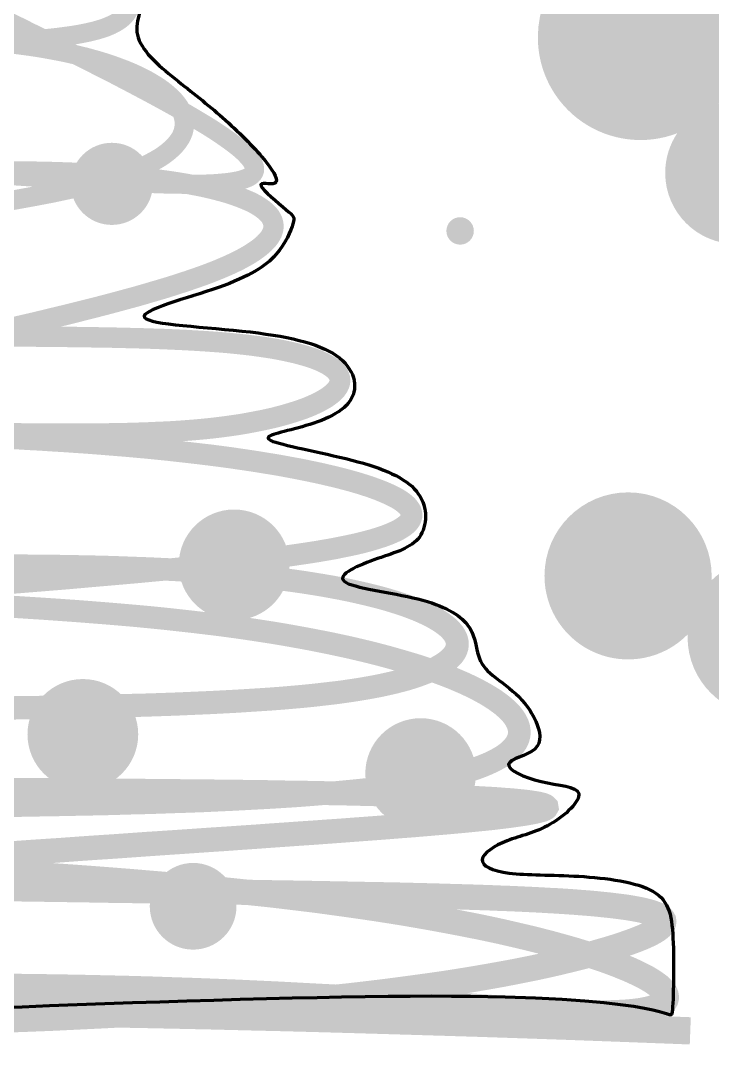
# Model space of a CAD drawing. Header units: millimetres. Extents: x 153 to 500, y 34 to 242.
# Drawn here: x 267.6 to 343.7, y 34.4 to 147.1 of the extents above; entities that cross this region are included whole.
import ezdxf

# ---------------------------------------------------------------- set-up
doc = ezdxf.new("R2010")
doc.units = ezdxf.units.MM
doc.layers.add('l1', color=7, linetype='Continuous', lineweight=211)
doc.layers.add('l3', color=7, linetype='Continuous', lineweight=211)
doc.layers.add('snow', color=7, linetype='Continuous')
doc.layers.add('Star', color=7, linetype='Continuous')

msp = doc.modelspace()

# ---------------------------------------------------------------- hatches: boundary and pattern name
at = {"layer": 'l3', "transparency": 33554687}
h = msp.add_hatch(color=256, dxfattribs=at)
h.dxf.hatch_style = 1
h.set_gradient(color1=(16, 86, 137), color2=(34, 52, 110), name='INVSPHERICAL')
edge = h.paths.add_edge_path()
edge.add_arc((277.64, 129.12), 4.52, 0, 360)
h = msp.add_hatch(color=256, dxfattribs=at)
h.dxf.hatch_style = 1
h.set_gradient(color1=(16, 86, 137), color2=(34, 52, 110), name='INVSPHERICAL')
edge = h.paths.add_edge_path()
edge.add_arc((291.09, 87.19), 6.09, 0, 360)
h = msp.add_hatch(color=256, dxfattribs=at)
h.dxf.hatch_style = 1
h.set_gradient(color1=(16, 86, 137), color2=(34, 52, 110), name='INVSPHERICAL')
edge = h.paths.add_edge_path()
edge.add_arc((274.45, 68.53), 6.09, 0, 360)
h = msp.add_hatch(color=256, dxfattribs=at)
h.dxf.hatch_style = 1
h.set_gradient(color1=(255, 0, 0), color2=(128, 0, 0), name='INVSPHERICAL')
edge = h.paths.add_edge_path()
edge.add_arc((311.61, 64.22), 6.09, 0, 360)
h = msp.add_hatch(color=256, dxfattribs=at)
h.dxf.hatch_style = 1
h.set_gradient(color1=(255, 0, 0), color2=(128, 0, 0), name='INVSPHERICAL')
edge = h.paths.add_edge_path()
edge.add_arc((286.58, 49.61), 4.77, 0, 360)
at = {"layer": 'snow', "transparency": 33554687}
h = msp.add_hatch(color=256, dxfattribs=at)
h.dxf.hatch_style = 1
h.set_gradient(color1=(255, 255, 255), color2=(199, 200, 202), name='INVSPHERICAL')
edge = h.paths.add_edge_path()
edge.add_arc((338.61, 144.66), 1.51, 0, 360)
h = msp.add_hatch(color=256, dxfattribs=at)
h.dxf.hatch_style = 1
h.set_gradient(color1=(255, 255, 255), color2=(199, 200, 202), name='INVSPHERICAL')
edge = h.paths.add_edge_path()
edge.add_arc((315.95, 123.94), 1.51, 0, 360)
h = msp.add_hatch(color=256, dxfattribs=at)
h.dxf.hatch_style = 1
h.set_gradient(color1=(255, 255, 255), color2=(199, 200, 202), name='INVSPHERICAL')
edge = h.paths.add_edge_path()
edge.add_arc((335.94, 87.49), 1.51, 0, 360)
at = {"layer": 'Star', "lineweight": 211, "true_color": 0x991b1e, "transparency": 33554687}
h = msp.add_hatch(color=244, dxfattribs=at)
h.set_gradient(color1=(205, 32, 39), color2=(237, 31, 36), tint=1, name='SPHERICAL')
h.paths.add_polyline_path([(347.08, 145.24, 1), (324.5, 145.24, 0.525942), (339.83, 134.69, -0.184427), (344.39, 137.92, 0.178133)])
h.paths.add_polyline_path([(344.39, 137.92, 0.184427), (339.83, 134.69, 0.125583)], flags=17)
h = msp.add_hatch(color=244, dxfattribs=at)
h.set_gradient(color1=(205, 32, 39), color2=(237, 31, 36), tint=1, name='SPHERICAL')
h.paths.add_polyline_path([(344.39, 137.92, -0.125583), (339.83, 134.69, 0.14864), (338.51, 130.33, 1), (354.16, 130.33, 0.489808)])
h = msp.add_hatch(color=244, dxfattribs=at)
h.set_gradient(color1=(237, 31, 36), color2=(205, 32, 39), tint=1, name='HEMISPHERICAL')
h.paths.add_polyline_path([(343.61, 85.49, 0.013098), (343.62, 85.97, 1), (325.23, 85.97, 0.670822), (340.97, 79.52, -0.194564)])
h = msp.add_hatch(color=244, dxfattribs=at)
h.set_gradient(color1=(237, 31, 36), color2=(205, 32, 39), tint=1, name='HEMISPHERICAL')
h.paths.add_polyline_path([(343.61, 85.49, -0.183443), (340.97, 79.52, 0.00773), (340.97, 79.25, 1), (358.38, 79.25, 0.663066)])
h.paths.add_polyline_path([(343.61, 85.49, 0.194564), (340.97, 79.52, 0.183443)], flags=17)

# ---------------------------------------------------------------- linework, layer by layer
at = {"layer": 'l1', "color": 254, "true_color": 0xd1d1d1}
for points in [[(279.64, 148.78, 2.07, 2.07, 0), (279.6, 148.58, 2.07, 2.07, 0), (279.54, 148.39, 2.07, 2.07, 0), (279.46, 148.2, 2.07, 2.07, 0), (279.36, 148.02, 2.07, 2.07, 0), (279.24, 147.84, 2.07, 2.07, 0), (279.1, 147.67, 2.07, 2.07, 0), (278.95, 147.5, 2.07, 2.07, 0), (278.77, 147.34, 2.07, 2.07, 0), (278.57, 147.18, 2.07, 2.07, 0), (278.35, 147.02, 2.07, 2.07, 0), (278.12, 146.88, 2.07, 2.07, 0), (277.86, 146.74, 2.07, 2.08, 0), (277.58, 146.6, 2.08, 2.08, 0), (277.28, 146.47, 2.08, 2.08, 0), (276.96, 146.34, 2.08, 2.08, 0), (276.62, 146.22, 2.08, 2.08, 0), (276.26, 146.11, 2.08, 2.08, 0), (275.88, 146, 2.08, 2.08, 0), (275.48, 145.9, 2.08, 2.08, 0), (275.06, 145.8, 2.08, 2.08, 0), (274.63, 145.71, 2.08, 2.08, 0), (274.17, 145.62, 2.08, 2.08, 0), (273.7, 145.54, 2.08, 2.08, 0), (273.21, 145.46, 2.08, 2.08, 0), (272.7, 145.39, 2.08, 2.08, 0), (272.18, 145.32, 2.08, 2.08, 0), (271.64, 145.25, 2.08, 2.08, 0), (271.09, 145.19, 2.08, 2.08, 0), (270.52, 145.13, 2.08, 2.08, 0), (269.94, 145.07, 2.08, 2.08, 0), (269.34, 145.02, 2.08, 2.08, 0), (268.72, 144.97, 2.08, 2.08, 0), (268.1, 144.92, 2.08, 2.09, 0), (267.46, 144.87, 2.09, 2.09, 0), (266.81, 144.83, 2.09, 2.09, 0), (266.15, 144.79, 2.09, 2.09, 0), (265.47, 144.75, 2.09, 2.09, 0)], [(265.99, 130.52, 2.2, 2.2, 0), (267.02, 130.51, 2.2, 2.2, 0), (268.03, 130.5, 2.2, 2.2, 0), (269.04, 130.49, 2.2, 2.2, 0), (270.03, 130.46, 2.2, 2.21, 0), (271, 130.44, 2.21, 2.21, 0), (271.97, 130.41, 2.21, 2.21, 0), (272.91, 130.38, 2.21, 2.21, 0), (273.85, 130.34, 2.21, 2.21, 0), (274.76, 130.29, 2.21, 2.21, 0), (275.66, 130.24, 2.21, 2.21, 0), (276.55, 130.19, 2.21, 2.21, 0), (277.41, 130.12, 2.21, 2.21, 0), (278.26, 130.06, 2.21, 2.21, 0), (279.09, 129.99, 2.21, 2.21, 0), (279.9, 129.91, 2.21, 2.22, 0), (280.7, 129.83, 2.22, 2.22, 0), (281.47, 129.75, 2.22, 2.22, 0), (282.23, 129.66, 2.22, 2.22, 0), (282.97, 129.57, 2.22, 2.22, 0), (283.69, 129.47, 2.22, 2.22, 0), (284.4, 129.37, 2.22, 2.22, 0), (285.08, 129.26, 2.22, 2.22, 0), (285.74, 129.15, 2.22, 2.22, 0), (286.38, 129.03, 2.22, 2.22, 0), (287.01, 128.91, 2.22, 2.22, 0), (287.61, 128.79, 2.22, 2.22, 0), (288.19, 128.66, 2.22, 2.22, 0), (288.75, 128.53, 2.22, 2.22, 0), (289.29, 128.39, 2.22, 2.22, 0), (289.81, 128.25, 2.22, 2.22, 0), (290.31, 128.11, 2.22, 2.23, 0), (290.79, 127.96, 2.23, 2.23, 0), (291.24, 127.81, 2.23, 2.23, 0), (291.67, 127.65, 2.23, 2.23, 0), (292.08, 127.49, 2.23, 2.23, 0), (292.47, 127.33, 2.23, 2.23, 0), (292.84, 127.17, 2.23, 2.23, 0), (293.18, 127, 2.23, 2.23, 0), (293.5, 126.83, 2.23, 2.23, 0), (293.79, 126.65, 2.23, 2.23, 0), (294.06, 126.47, 2.23, 2.23, 0), (294.31, 126.29, 2.23, 2.23, 0), (294.53, 126.11, 2.23, 2.23, 0), (294.73, 125.92, 2.23, 2.23, 0), (294.91, 125.73, 2.23, 2.23, 0), (295.06, 125.54, 2.23, 2.23, 0), (295.18, 125.34, 2.23, 2.23, 0), (295.28, 125.14, 2.23, 2.23, 0), (295.35, 124.94, 2.23, 2.23, 0), (295.4, 124.74, 2.23, 2.23, 0), (295.42, 124.53, 2.23, 2.23, 0), (295.42, 124.32, 2.23, 2.23, 0), (295.39, 124.11, 2.23, 2.23, 0), (295.33, 123.9, 2.23, 2.23, 0), (295.25, 123.68, 2.23, 2.23, 0), (295.13, 123.46, 2.23, 2.23, 0), (295, 123.24, 2.23, 2.23, 0), (294.83, 123.02, 2.23, 2.23, 0), (294.63, 122.8, 2.23, 2.23, 0), (294.41, 122.57, 2.23, 2.23, 0), (294.16, 122.34, 2.23, 2.23, 0), (293.88, 122.11, 2.23, 2.23, 0), (293.57, 121.88, 2.23, 2.24, 0), (293.24, 121.65, 2.24, 2.24, 0), (292.87, 121.41, 2.24, 2.24, 0), (292.48, 121.18, 2.24, 2.24, 0), (292.05, 120.94, 2.24, 2.24, 0), (291.6, 120.7, 2.24, 2.24, 0), (291.11, 120.46, 2.24, 2.24, 0), (290.6, 120.22, 2.24, 2.24, 0), (290.05, 119.98, 2.24, 2.24, 0), (289.47, 119.73, 2.24, 2.24, 0), (288.87, 119.49, 2.24, 2.24, 0), (288.23, 119.24, 2.24, 2.24, 0), (287.56, 118.99, 2.24, 2.24, 0), (286.86, 118.75, 2.24, 2.24, 0), (286.14, 118.5, 2.24, 2.24, 0), (285.39, 118.25, 2.24, 2.24, 0), (284.61, 118, 2.24, 2.25, 0), (283.8, 117.74, 2.25, 2.25, 0), (282.97, 117.49, 2.25, 2.25, 0), (282.11, 117.24, 2.25, 2.25, 0), (281.23, 116.98, 2.25, 2.25, 0), (280.33, 116.72, 2.25, 2.25, 0), (279.4, 116.47, 2.25, 2.25, 0), (278.45, 116.21, 2.25, 2.25, 0), (277.48, 115.95, 2.25, 2.25, 0), (276.49, 115.69, 2.25, 2.25, 0), (275.48, 115.43, 2.25, 2.25, 0), (274.44, 115.17, 2.25, 2.26, 0), (273.39, 114.9, 2.26, 2.26, 0), (272.32, 114.64, 2.26, 2.26, 0), (271.24, 114.38, 2.26, 2.26, 0), (270.13, 114.11, 2.26, 2.26, 0), (269.01, 113.84, 2.26, 2.26, 0), (267.88, 113.58, 2.26, 2.26, 0), (266.73, 113.31, 2.26, 2.26, 0), (265.56, 113.04, 2.26, 2.27, 0)], [(265, 82.68, 2.43, 2.43, 0), (266.76, 82.57, 2.43, 2.43, 0), (268.5, 82.46, 2.43, 2.43, 0), (270.22, 82.35, 2.43, 2.44, 0), (271.94, 82.23, 2.44, 2.44, 0), (273.64, 82.11, 2.44, 2.44, 0), (275.32, 81.98, 2.44, 2.44, 0), (276.98, 81.85, 2.44, 2.44, 0), (278.63, 81.71, 2.44, 2.44, 0), (280.25, 81.57, 2.44, 2.45, 0), (281.85, 81.42, 2.45, 2.45, 0), (283.44, 81.26, 2.45, 2.45, 0), (284.99, 81.09, 2.45, 2.45, 0), (286.52, 80.92, 2.45, 2.45, 0), (288.03, 80.74, 2.45, 2.45, 0), (289.51, 80.56, 2.45, 2.46, 0), (290.96, 80.37, 2.46, 2.46, 0), (292.38, 80.17, 2.46, 2.46, 0), (293.77, 79.96, 2.46, 2.46, 0), (295.13, 79.75, 2.46, 2.46, 0), (296.46, 79.53, 2.46, 2.46, 0), (297.76, 79.3, 2.46, 2.46, 0), (299.03, 79.07, 2.46, 2.46, 0), (300.27, 78.83, 2.46, 2.47, 0), (301.48, 78.59, 2.47, 2.47, 0), (302.66, 78.34, 2.47, 2.47, 0), (303.81, 78.09, 2.47, 2.47, 0), (304.92, 77.83, 2.47, 2.47, 0), (306.01, 77.57, 2.47, 2.47, 0), (307.06, 77.3, 2.47, 2.47, 0), (308.08, 77.03, 2.47, 2.47, 0), (309.06, 76.75, 2.47, 2.47, 0), (310.02, 76.47, 2.47, 2.48, 0), (310.94, 76.19, 2.48, 2.48, 0), (311.83, 75.91, 2.48, 2.48, 0), (312.68, 75.62, 2.48, 2.48, 0), (313.5, 75.33, 2.48, 2.48, 0), (314.29, 75.03, 2.48, 2.48, 0), (315.04, 74.74, 2.48, 2.48, 0), (315.75, 74.44, 2.48, 2.48, 0), (316.44, 74.14, 2.48, 2.48, 0), (317.08, 73.84, 2.48, 2.48, 0), (317.69, 73.54, 2.48, 2.48, 0), (318.27, 73.23, 2.48, 2.48, 0), (318.81, 72.93, 2.48, 2.48, 0), (319.31, 72.62, 2.48, 2.49, 0), (319.78, 72.32, 2.49, 2.49, 0), (320.21, 72.01, 2.49, 2.49, 0), (320.61, 71.71, 2.49, 2.49, 0), (320.96, 71.4, 2.49, 2.49, 0), (321.28, 71.1, 2.49, 2.49, 0), (321.57, 70.8, 2.49, 2.49, 0), (321.81, 70.49, 2.49, 2.49, 0), (322.02, 70.19, 2.49, 2.49, 0), (322.18, 69.89, 2.49, 2.49, 0), (322.31, 69.6, 2.49, 2.49, 0), (322.4, 69.3, 2.49, 2.49, 0), (322.45, 69.01, 2.49, 2.49, 0), (322.47, 68.71, 2.49, 2.49, 0), (322.44, 68.43, 2.49, 2.49, 0), (322.37, 68.14, 2.49, 2.49, 0), (322.26, 67.86, 2.49, 2.49, 0), (322.11, 67.58, 2.49, 2.49, 0), (321.92, 67.3, 2.49, 2.49, 0), (321.69, 67.03, 2.49, 2.49, 0), (321.42, 66.76, 2.49, 2.49, 0), (321.11, 66.5, 2.49, 2.49, 0), (320.76, 66.24, 2.49, 2.49, 0), (320.36, 65.99, 2.49, 2.49, 0), (319.92, 65.74, 2.49, 2.49, 0), (319.44, 65.5, 2.49, 2.49, 0), (318.92, 65.26, 2.49, 2.5, 0), (318.35, 65.03, 2.5, 2.5, 0), (317.74, 64.8, 2.5, 2.5, 0), (317.09, 64.58, 2.5, 2.5, 0), (316.39, 64.37, 2.5, 2.5, 0), (315.65, 64.16, 2.5, 2.5, 0), (314.87, 63.96, 2.5, 2.5, 0), (314.04, 63.77, 2.5, 2.5, 0), (313.17, 63.58, 2.5, 2.5, 0), (312.25, 63.4, 2.5, 2.5, 0), (311.29, 63.23, 2.5, 2.5, 0), (310.28, 63.07, 2.5, 2.5, 0), (309.24, 62.91, 2.5, 2.51, 0), (308.15, 62.76, 2.51, 2.51, 0), (307.02, 62.62, 2.51, 2.51, 0), (305.86, 62.48, 2.51, 2.51, 0), (304.65, 62.35, 2.51, 2.51, 0), (303.41, 62.23, 2.51, 2.51, 0), (302.14, 62.11, 2.51, 2.51, 0), (300.83, 62, 2.51, 2.51, 0), (299.48, 61.89, 2.51, 2.52, 0), (298.11, 61.79, 2.52, 2.52, 0), (296.7, 61.7, 2.52, 2.52, 0), (295.26, 61.61, 2.52, 2.52, 0), (293.8, 61.53, 2.52, 2.52, 0), (292.3, 61.45, 2.52, 2.52, 0), (290.78, 61.37, 2.52, 2.52, 0), (289.23, 61.3, 2.52, 2.53, 0), (287.66, 61.23, 2.53, 2.53, 0), (286.06, 61.17, 2.53, 2.53, 0), (284.44, 61.12, 2.53, 2.53, 0), (282.8, 61.06, 2.53, 2.53, 0), (281.14, 61.01, 2.53, 2.53, 0), (279.46, 60.97, 2.53, 2.54, 0), (277.75, 60.92, 2.54, 2.54, 0), (276.03, 60.88, 2.54, 2.54, 0), (274.3, 60.85, 2.54, 2.54, 0), (272.55, 60.81, 2.54, 2.54, 0), (270.78, 60.78, 2.54, 2.54, 0), (269, 60.75, 2.54, 2.55, 0), (267.21, 60.72, 2.55, 2.55, 0), (265.4, 60.7, 2.55, 2.55, 0)], [(265.1, 51.55, 2.74, 2.75, 0), (267.16, 51.52, 2.75, 2.75, 0), (269.21, 51.49, 2.75, 2.75, 0), (271.25, 51.46, 2.75, 2.75, 0), (273.27, 51.43, 2.75, 2.75, 0), (275.27, 51.4, 2.75, 2.76, 0), (277.26, 51.37, 2.76, 2.76, 0), (279.22, 51.34, 2.76, 2.76, 0), (281.17, 51.32, 2.76, 2.76, 0), (283.09, 51.29, 2.76, 2.76, 0), (284.98, 51.26, 2.76, 2.77, 0), (286.85, 51.23, 2.77, 2.77, 0), (288.7, 51.2, 2.77, 2.77, 0), (290.51, 51.17, 2.77, 2.77, 0), (292.3, 51.15, 2.77, 2.77, 0), (294.06, 51.12, 2.77, 2.77, 0), (295.78, 51.09, 2.77, 2.78, 0), (297.48, 51.06, 2.78, 2.78, 0), (299.15, 51.03, 2.78, 2.78, 0), (300.78, 51, 2.78, 2.78, 0), (302.39, 50.97, 2.78, 2.78, 0), (303.96, 50.94, 2.78, 2.78, 0), (305.5, 50.91, 2.78, 2.79, 0), (307.01, 50.88, 2.79, 2.79, 0), (308.49, 50.85, 2.79, 2.79, 0), (309.93, 50.82, 2.79, 2.79, 0), (311.35, 50.78, 2.79, 2.79, 0), (312.73, 50.75, 2.79, 2.79, 0), (314.07, 50.71, 2.79, 2.79, 0), (315.39, 50.67, 2.79, 2.8, 0), (316.67, 50.63, 2.8, 2.8, 0), (317.91, 50.59, 2.8, 2.8, 0), (319.12, 50.55, 2.8, 2.8, 0), (320.3, 50.5, 2.8, 2.8, 0), (321.44, 50.46, 2.8, 2.8, 0), (322.55, 50.41, 2.8, 2.8, 0), (323.62, 50.36, 2.8, 2.8, 0), (324.66, 50.31, 2.8, 2.8, 0), (325.66, 50.25, 2.8, 2.81, 0), (326.63, 50.2, 2.81, 2.81, 0), (327.56, 50.14, 2.81, 2.81, 0), (328.45, 50.08, 2.81, 2.81, 0), (329.31, 50.01, 2.81, 2.81, 0), (330.12, 49.95, 2.81, 2.81, 0), (330.91, 49.88, 2.81, 2.81, 0), (331.65, 49.8, 2.81, 2.81, 0), (332.36, 49.73, 2.81, 2.81, 0), (333.02, 49.65, 2.81, 2.81, 0), (333.65, 49.57, 2.81, 2.81, 0), (334.25, 49.49, 2.81, 2.81, 0), (334.8, 49.4, 2.81, 2.81, 0), (335.31, 49.31, 2.81, 2.81, 0), (335.79, 49.22, 2.81, 2.81, 0), (336.22, 49.12, 2.81, 2.81, 0), (336.61, 49.02, 2.81, 2.82, 0), (336.97, 48.91, 2.82, 2.82, 0), (337.28, 48.8, 2.82, 2.82, 0), (337.56, 48.69, 2.82, 2.82, 0), (337.79, 48.57, 2.82, 2.82, 0), (337.98, 48.45, 2.82, 2.82, 0), (338.13, 48.33, 2.82, 2.82, 0), (338.24, 48.2, 2.82, 2.82, 0), (338.31, 48.07, 2.82, 2.82, 0), (338.33, 47.93, 2.82, 2.82, 0), (338.31, 47.79, 2.82, 2.82, 0), (338.25, 47.64, 2.82, 2.82, 0), (338.15, 47.49, 2.82, 2.82, 0), (338, 47.33, 2.82, 2.82, 0), (337.81, 47.17, 2.82, 2.82, 0), (337.58, 47, 2.82, 2.82, 0), (337.3, 46.83, 2.82, 2.82, 0), (336.98, 46.65, 2.82, 2.82, 0), (336.61, 46.47, 2.82, 2.82, 0), (336.2, 46.28, 2.82, 2.82, 0), (335.74, 46.09, 2.82, 2.82, 0), (335.24, 45.89, 2.82, 2.82, 0), (334.69, 45.69, 2.82, 2.82, 0), (334.1, 45.48, 2.82, 2.82, 0), (333.46, 45.26, 2.82, 2.82, 0), (332.77, 45.04, 2.82, 2.82, 0), (332.04, 44.82, 2.82, 2.83, 0), (331.25, 44.59, 2.83, 2.83, 0), (330.42, 44.35, 2.83, 2.83, 0), (329.53, 44.11, 2.83, 2.83, 0), (328.59, 43.87, 2.83, 2.83, 0), (327.6, 43.63, 2.83, 2.83, 0), (326.56, 43.38, 2.83, 2.83, 0), (325.46, 43.13, 2.83, 2.83, 0), (324.3, 42.88, 2.83, 2.83, 0), (323.08, 42.63, 2.83, 2.83, 0), (321.81, 42.38, 2.83, 2.84, 0), (320.48, 42.13, 2.84, 2.84, 0), (319.08, 41.88, 2.84, 2.84, 0), (317.63, 41.63, 2.84, 2.84, 0), (316.11, 41.38, 2.84, 2.84, 0), (314.53, 41.13, 2.84, 2.84, 0), (312.88, 40.89, 2.84, 2.85, 0), (311.17, 40.65, 2.85, 2.85, 0), (309.39, 40.41, 2.85, 2.85, 0), (307.54, 40.17, 2.85, 2.85, 0), (305.63, 39.94, 2.85, 2.85, 0), (303.64, 39.71, 2.85, 2.85, 0), (301.58, 39.49, 2.85, 2.86, 0), (299.45, 39.27, 2.86, 2.86, 0), (297.25, 39.06, 2.86, 2.86, 0), (294.97, 38.85, 2.86, 2.86, 0), (292.62, 38.65, 2.86, 2.87, 0), (290.19, 38.46, 2.87, 2.87, 0), (287.69, 38.28, 2.87, 2.87, 0), (285.11, 38.1, 2.87, 2.87, 0), (282.44, 37.93, 2.87, 2.88, 0), (279.7, 37.77, 2.88, 2.88, 0), (276.87, 37.62, 2.88, 2.88, 0), (273.97, 37.48, 2.88, 2.89, 0), (270.98, 37.34, 2.89, 2.89, 0), (267.9, 37.22, 2.89, 2.89, 0), (264.74, 37.11, 2.89, 2.89, 0)]]:
    msp.add_lwpolyline(points, format="xyseb", dxfattribs=at)
at = {"layer": 'l1', "color": 253, "true_color": 0xa1a1a1}
for points in [[(265.66, 147.31, 2.06, 2.06, 0), (266.64, 146.82, 2.06, 2.06, 0), (267.62, 146.34, 2.06, 2.06, 0), (268.59, 145.85, 2.06, 2.06, 0), (269.56, 145.37, 2.06, 2.06, 0), (270.53, 144.88, 2.06, 2.06, 0), (271.49, 144.4, 2.06, 2.06, 0), (272.45, 143.92, 2.06, 2.06, 0), (273.39, 143.45, 2.06, 2.07, 0), (274.33, 142.97, 2.07, 2.07, 0), (275.26, 142.5, 2.07, 2.07, 0), (276.18, 142.03, 2.07, 2.07, 0), (277.09, 141.57, 2.07, 2.07, 0), (277.99, 141.11, 2.07, 2.07, 0), (278.87, 140.65, 2.07, 2.07, 0), (279.73, 140.2, 2.07, 2.07, 0), (280.58, 139.75, 2.07, 2.07, 0), (281.41, 139.31, 2.07, 2.07, 0), (282.23, 138.87, 2.07, 2.07, 0), (283.02, 138.44, 2.07, 2.08, 0), (283.8, 138.02, 2.08, 2.08, 0), (284.55, 137.6, 2.08, 2.08, 0), (285.28, 137.19, 2.08, 2.08, 0), (285.98, 136.78, 2.08, 2.08, 0), (286.66, 136.38, 2.08, 2.08, 0), (287.31, 135.99, 2.08, 2.08, 0), (287.94, 135.61, 2.08, 2.08, 0), (288.54, 135.24, 2.08, 2.08, 0), (289.11, 134.87, 2.08, 2.08, 0), (289.65, 134.51, 2.08, 2.08, 0), (290.15, 134.16, 2.08, 2.08, 0), (290.62, 133.83, 2.08, 2.08, 0), (291.06, 133.5, 2.08, 2.08, 0), (291.47, 133.18, 2.08, 2.08, 0), (291.84, 132.87, 2.08, 2.08, 0), (292.17, 132.57, 2.08, 2.09, 0), (292.46, 132.28, 2.09, 2.09, 0), (292.71, 132.01, 2.09, 2.09, 0), (292.92, 131.74, 2.09, 2.09, 0), (293.09, 131.49, 2.09, 2.09, 0), (293.22, 131.25, 2.09, 2.09, 0), (293.31, 131.02, 2.09, 2.09, 0), (293.34, 130.81, 2.09, 2.09, 0), (293.34, 130.61, 2.09, 2.09, 0), (293.28, 130.42, 2.09, 2.09, 0), (293.18, 130.24, 2.09, 2.09, 0), (293.03, 130.08, 2.09, 2.09, 0), (292.83, 129.93, 2.09, 2.09, 0), (292.58, 129.8, 2.09, 2.09, 0), (292.29, 129.68, 2.09, 2.09, 0), (291.95, 129.57, 2.09, 2.09, 0), (291.56, 129.47, 2.09, 2.09, 0), (291.14, 129.39, 2.09, 2.09, 0), (290.67, 129.31, 2.09, 2.09, 0), (290.16, 129.25, 2.09, 2.09, 0), (289.61, 129.2, 2.09, 2.09, 0), (289.02, 129.15, 2.09, 2.09, 0), (288.39, 129.12, 2.09, 2.09, 0), (287.73, 129.09, 2.09, 2.09, 0), (287.03, 129.08, 2.09, 2.09, 0), (286.3, 129.07, 2.09, 2.1, 0), (285.53, 129.07, 2.1, 2.1, 0), (284.73, 129.08, 2.1, 2.1, 0), (283.9, 129.09, 2.1, 2.1, 0), (283.04, 129.12, 2.1, 2.1, 0), (282.15, 129.15, 2.1, 2.1, 0), (281.23, 129.18, 2.1, 2.1, 0), (280.29, 129.22, 2.1, 2.1, 0), (279.32, 129.26, 2.1, 2.1, 0), (278.32, 129.31, 2.1, 2.1, 0), (277.3, 129.37, 2.1, 2.1, 0), (276.25, 129.43, 2.1, 2.1, 0), (275.19, 129.49, 2.1, 2.11, 0), (274.1, 129.55, 2.11, 2.11, 0), (273, 129.62, 2.11, 2.11, 0), (271.87, 129.69, 2.11, 2.11, 0), (270.73, 129.76, 2.11, 2.11, 0), (269.57, 129.84, 2.11, 2.11, 0), (268.39, 129.91, 2.11, 2.11, 0), (267.21, 129.99, 2.11, 2.11, 0), (266, 130.06, 2.11, 2.11, 0)], [(265.62, 112.32, 2.24, 2.24, 0), (267.01, 112.31, 2.24, 2.24, 0), (268.39, 112.31, 2.24, 2.24, 0), (269.76, 112.3, 2.24, 2.24, 0), (271.11, 112.29, 2.24, 2.24, 0), (272.44, 112.27, 2.24, 2.25, 0), (273.76, 112.26, 2.25, 2.25, 0), (275.06, 112.24, 2.25, 2.25, 0), (276.34, 112.22, 2.25, 2.25, 0), (277.6, 112.2, 2.25, 2.25, 0), (278.83, 112.17, 2.25, 2.25, 0), (280.05, 112.14, 2.25, 2.25, 0), (281.24, 112.11, 2.25, 2.25, 0), (282.4, 112.07, 2.25, 2.26, 0), (283.54, 112.03, 2.26, 2.26, 0), (284.65, 111.98, 2.26, 2.26, 0), (285.73, 111.93, 2.26, 2.26, 0), (286.78, 111.87, 2.26, 2.26, 0), (287.79, 111.81, 2.26, 2.26, 0), (288.78, 111.74, 2.26, 2.26, 0), (289.73, 111.67, 2.26, 2.26, 0), (290.64, 111.59, 2.26, 2.26, 0), (291.52, 111.5, 2.26, 2.26, 0), (292.37, 111.41, 2.26, 2.26, 0), (293.18, 111.31, 2.26, 2.27, 0), (293.95, 111.21, 2.27, 2.27, 0), (294.69, 111.1, 2.27, 2.27, 0), (295.39, 110.99, 2.27, 2.27, 0), (296.06, 110.87, 2.27, 2.27, 0), (296.69, 110.74, 2.27, 2.27, 0), (297.29, 110.61, 2.27, 2.27, 0), (297.86, 110.48, 2.27, 2.27, 0), (298.39, 110.34, 2.27, 2.27, 0), (298.89, 110.2, 2.27, 2.27, 0), (299.36, 110.06, 2.27, 2.27, 0), (299.8, 109.91, 2.27, 2.27, 0), (300.2, 109.76, 2.27, 2.27, 0), (300.58, 109.6, 2.27, 2.27, 0), (300.92, 109.44, 2.27, 2.27, 0), (301.23, 109.28, 2.27, 2.27, 0), (301.51, 109.12, 2.27, 2.27, 0), (301.76, 108.95, 2.27, 2.27, 0), (301.99, 108.78, 2.27, 2.27, 0), (302.18, 108.61, 2.27, 2.27, 0), (302.34, 108.44, 2.27, 2.27, 0), (302.47, 108.27, 2.27, 2.27, 0), (302.58, 108.09, 2.27, 2.27, 0), (302.66, 107.91, 2.27, 2.27, 0), (302.71, 107.74, 2.27, 2.27, 0), (302.73, 107.56, 2.27, 2.28, 0), (302.73, 107.38, 2.28, 2.28, 0), (302.7, 107.2, 2.28, 2.28, 0), (302.64, 107.02, 2.28, 2.28, 0), (302.55, 106.83, 2.28, 2.28, 0), (302.44, 106.65, 2.28, 2.28, 0), (302.31, 106.47, 2.28, 2.28, 0), (302.15, 106.29, 2.28, 2.28, 0), (301.96, 106.11, 2.28, 2.28, 0), (301.76, 105.94, 2.28, 2.28, 0), (301.52, 105.76, 2.28, 2.28, 0), (301.27, 105.58, 2.28, 2.28, 0), (300.98, 105.41, 2.28, 2.28, 0), (300.68, 105.24, 2.28, 2.28, 0), (300.35, 105.06, 2.28, 2.28, 0), (300.01, 104.9, 2.28, 2.28, 0), (299.64, 104.73, 2.28, 2.28, 0), (299.24, 104.56, 2.28, 2.28, 0), (298.83, 104.4, 2.28, 2.28, 0), (298.39, 104.24, 2.28, 2.28, 0), (297.94, 104.09, 2.28, 2.28, 0), (297.46, 103.94, 2.28, 2.28, 0), (296.96, 103.79, 2.28, 2.28, 0), (296.45, 103.64, 2.28, 2.28, 0), (295.91, 103.5, 2.28, 2.28, 0), (295.36, 103.36, 2.28, 2.28, 0), (294.78, 103.23, 2.28, 2.28, 0), (294.19, 103.1, 2.28, 2.29, 0), (293.58, 102.98, 2.29, 2.29, 0), (292.95, 102.86, 2.29, 2.29, 0), (292.31, 102.74, 2.29, 2.29, 0), (291.65, 102.63, 2.29, 2.29, 0), (290.97, 102.53, 2.29, 2.29, 0), (290.27, 102.43, 2.29, 2.29, 0), (289.56, 102.34, 2.29, 2.29, 0), (288.83, 102.25, 2.29, 2.29, 0), (288.09, 102.17, 2.29, 2.29, 0), (287.33, 102.1, 2.29, 2.29, 0), (286.56, 102.03, 2.29, 2.29, 0), (285.77, 101.97, 2.29, 2.29, 0), (284.97, 101.91, 2.29, 2.29, 0), (284.15, 101.86, 2.29, 2.29, 0), (283.32, 101.82, 2.29, 2.3, 0), (282.48, 101.78, 2.3, 2.3, 0), (281.62, 101.74, 2.3, 2.3, 0), (280.75, 101.71, 2.3, 2.3, 0), (279.87, 101.68, 2.3, 2.3, 0), (278.98, 101.66, 2.3, 2.3, 0), (278.07, 101.64, 2.3, 2.3, 0), (277.15, 101.63, 2.3, 2.3, 0), (276.22, 101.61, 2.3, 2.3, 0), (275.28, 101.61, 2.3, 2.3, 0), (274.33, 101.6, 2.3, 2.3, 0), (273.37, 101.6, 2.3, 2.31, 0), (272.39, 101.6, 2.31, 2.31, 0), (271.41, 101.6, 2.31, 2.31, 0), (270.42, 101.61, 2.31, 2.31, 0), (269.41, 101.61, 2.31, 2.31, 0), (268.4, 101.62, 2.31, 2.31, 0), (267.38, 101.63, 2.31, 2.31, 0), (266.35, 101.64, 2.31, 2.31, 0), (265.31, 101.65, 2.31, 2.31, 0)], [(265.12, 87.11, 2.47, 2.47, 0), (266.86, 87.11, 2.47, 2.47, 0), (268.59, 87.09, 2.47, 2.48, 0), (270.29, 87.08, 2.48, 2.48, 0), (271.98, 87.05, 2.48, 2.48, 0), (273.65, 87.02, 2.48, 2.48, 0), (275.29, 86.99, 2.48, 2.48, 0), (276.92, 86.95, 2.48, 2.48, 0), (278.51, 86.9, 2.48, 2.48, 0), (280.08, 86.84, 2.48, 2.49, 0), (281.63, 86.78, 2.49, 2.49, 0), (283.15, 86.71, 2.49, 2.49, 0), (284.63, 86.64, 2.49, 2.49, 0), (286.09, 86.55, 2.49, 2.49, 0), (287.51, 86.46, 2.49, 2.49, 0), (288.89, 86.36, 2.49, 2.49, 0), (290.25, 86.25, 2.49, 2.5, 0), (291.57, 86.13, 2.5, 2.5, 0), (292.85, 86, 2.5, 2.5, 0), (294.1, 85.87, 2.5, 2.5, 0), (295.32, 85.73, 2.5, 2.5, 0), (296.5, 85.58, 2.5, 2.5, 0), (297.64, 85.43, 2.5, 2.5, 0), (298.75, 85.27, 2.5, 2.5, 0), (299.83, 85.1, 2.5, 2.5, 0), (300.87, 84.93, 2.5, 2.51, 0), (301.88, 84.75, 2.51, 2.51, 0), (302.85, 84.57, 2.51, 2.51, 0), (303.78, 84.38, 2.51, 2.51, 0), (304.68, 84.18, 2.51, 2.51, 0), (305.55, 83.98, 2.51, 2.51, 0), (306.38, 83.78, 2.51, 2.51, 0), (307.18, 83.57, 2.51, 2.51, 0), (307.94, 83.36, 2.51, 2.51, 0), (308.66, 83.14, 2.51, 2.51, 0), (309.35, 82.92, 2.51, 2.51, 0), (310, 82.7, 2.51, 2.51, 0), (310.62, 82.47, 2.51, 2.51, 0), (311.21, 82.24, 2.51, 2.52, 0), (311.75, 82.01, 2.52, 2.52, 0), (312.26, 81.78, 2.52, 2.52, 0), (312.74, 81.54, 2.52, 2.52, 0), (313.18, 81.3, 2.52, 2.52, 0), (313.58, 81.06, 2.52, 2.52, 0), (313.95, 80.82, 2.52, 2.52, 0), (314.28, 80.57, 2.52, 2.52, 0), (314.58, 80.33, 2.52, 2.52, 0), (314.84, 80.09, 2.52, 2.52, 0), (315.06, 79.84, 2.52, 2.52, 0), (315.25, 79.6, 2.52, 2.52, 0), (315.4, 79.35, 2.52, 2.52, 0), (315.52, 79.1, 2.52, 2.52, 0), (315.59, 78.86, 2.52, 2.52, 0), (315.64, 78.62, 2.52, 2.52, 0), (315.64, 78.37, 2.52, 2.52, 0), (315.61, 78.13, 2.52, 2.52, 0), (315.54, 77.89, 2.52, 2.52, 0), (315.44, 77.65, 2.52, 2.52, 0), (315.3, 77.42, 2.52, 2.52, 0), (315.12, 77.18, 2.52, 2.52, 0), (314.9, 76.95, 2.52, 2.52, 0), (314.65, 76.72, 2.52, 2.52, 0), (314.36, 76.49, 2.52, 2.52, 0), (314.04, 76.27, 2.52, 2.52, 0), (313.68, 76.05, 2.52, 2.52, 0), (313.28, 75.83, 2.52, 2.52, 0), (312.84, 75.62, 2.52, 2.53, 0), (312.37, 75.41, 2.53, 2.53, 0), (311.85, 75.21, 2.53, 2.53, 0), (311.31, 75.01, 2.53, 2.53, 0), (310.72, 74.81, 2.53, 2.53, 0), (310.1, 74.62, 2.53, 2.53, 0), (309.44, 74.44, 2.53, 2.53, 0), (308.74, 74.26, 2.53, 2.53, 0), (308, 74.09, 2.53, 2.53, 0), (307.23, 73.92, 2.53, 2.53, 0), (306.41, 73.76, 2.53, 2.53, 0), (305.57, 73.61, 2.53, 2.53, 0), (304.68, 73.46, 2.53, 2.53, 0), (303.75, 73.32, 2.53, 2.53, 0), (302.79, 73.18, 2.53, 2.54, 0), (301.79, 73.06, 2.54, 2.54, 0), (300.76, 72.94, 2.54, 2.54, 0), (299.69, 72.82, 2.54, 2.54, 0), (298.59, 72.71, 2.54, 2.54, 0), (297.46, 72.61, 2.54, 2.54, 0), (296.29, 72.51, 2.54, 2.54, 0), (295.1, 72.42, 2.54, 2.54, 0), (293.87, 72.34, 2.54, 2.54, 0), (292.61, 72.26, 2.54, 2.55, 0), (291.33, 72.18, 2.55, 2.55, 0), (290.02, 72.11, 2.55, 2.55, 0), (288.68, 72.04, 2.55, 2.55, 0), (287.32, 71.98, 2.55, 2.55, 0), (285.93, 71.92, 2.55, 2.55, 0), (284.52, 71.86, 2.55, 2.55, 0), (283.09, 71.81, 2.55, 2.55, 0), (281.63, 71.76, 2.55, 2.56, 0), (280.15, 71.72, 2.56, 2.56, 0), (278.66, 71.68, 2.56, 2.56, 0), (277.14, 71.64, 2.56, 2.56, 0), (275.61, 71.6, 2.56, 2.56, 0), (274.05, 71.57, 2.56, 2.56, 0), (272.48, 71.54, 2.56, 2.57, 0), (270.9, 71.51, 2.57, 2.57, 0), (269.3, 71.48, 2.57, 2.57, 0), (267.68, 71.46, 2.57, 2.57, 0), (266.06, 71.44, 2.57, 2.57, 0)], [(265.06, 53.39, 2.76, 2.76, 0), (267.19, 53.25, 2.76, 2.76, 0), (269.31, 53.11, 2.76, 2.76, 0), (271.42, 52.96, 2.76, 2.77, 0), (273.5, 52.81, 2.77, 2.77, 0), (275.57, 52.66, 2.77, 2.77, 0), (277.63, 52.5, 2.77, 2.77, 0), (279.66, 52.34, 2.77, 2.77, 0), (281.67, 52.17, 2.77, 2.78, 0), (283.65, 52, 2.78, 2.78, 0), (285.61, 51.83, 2.78, 2.78, 0), (287.55, 51.65, 2.78, 2.78, 0), (289.46, 51.47, 2.78, 2.78, 0), (291.33, 51.28, 2.78, 2.79, 0), (293.18, 51.08, 2.79, 2.79, 0), (295, 50.89, 2.79, 2.79, 0), (296.78, 50.68, 2.79, 2.79, 0), (298.52, 50.47, 2.79, 2.79, 0), (300.24, 50.26, 2.79, 2.79, 0), (301.91, 50.03, 2.79, 2.8, 0), (303.55, 49.81, 2.8, 2.8, 0), (305.16, 49.58, 2.8, 2.8, 0), (306.72, 49.35, 2.8, 2.8, 0), (308.26, 49.11, 2.8, 2.8, 0), (309.75, 48.87, 2.8, 2.8, 0), (311.21, 48.62, 2.8, 2.8, 0), (312.64, 48.37, 2.8, 2.81, 0), (314.02, 48.12, 2.81, 2.81, 0), (315.37, 47.87, 2.81, 2.81, 0), (316.69, 47.61, 2.81, 2.81, 0), (317.97, 47.36, 2.81, 2.81, 0), (319.21, 47.1, 2.81, 2.81, 0), (320.41, 46.84, 2.81, 2.81, 0), (321.58, 46.57, 2.81, 2.81, 0), (322.7, 46.31, 2.81, 2.82, 0), (323.79, 46.05, 2.82, 2.82, 0), (324.85, 45.78, 2.82, 2.82, 0), (325.86, 45.52, 2.82, 2.82, 0), (326.84, 45.25, 2.82, 2.82, 0), (327.78, 44.99, 2.82, 2.82, 0), (328.68, 44.73, 2.82, 2.82, 0), (329.55, 44.46, 2.82, 2.82, 0), (330.37, 44.2, 2.82, 2.82, 0), (331.16, 43.94, 2.82, 2.82, 0), (331.9, 43.69, 2.82, 2.82, 0), (332.61, 43.43, 2.82, 2.82, 0), (333.28, 43.18, 2.82, 2.83, 0), (333.91, 42.92, 2.83, 2.83, 0), (334.51, 42.68, 2.83, 2.83, 0), (335.06, 42.43, 2.83, 2.83, 0), (335.57, 42.19, 2.83, 2.83, 0), (336.05, 41.95, 2.83, 2.83, 0), (336.48, 41.72, 2.83, 2.83, 0), (336.87, 41.49, 2.83, 2.83, 0), (337.23, 41.26, 2.83, 2.83, 0), (337.54, 41.04, 2.83, 2.83, 0), (337.82, 40.83, 2.83, 2.83, 0), (338.05, 40.61, 2.83, 2.83, 0), (338.24, 40.41, 2.83, 2.83, 0), (338.4, 40.21, 2.83, 2.83, 0), (338.51, 40.02, 2.83, 2.83, 0), (338.58, 39.83, 2.83, 2.83, 0), (338.61, 39.65, 2.83, 2.83, 0), (338.6, 39.48, 2.83, 2.83, 0), (338.55, 39.31, 2.83, 2.83, 0), (338.45, 39.15, 2.83, 2.83, 0), (338.32, 39, 2.83, 2.83, 0), (338.14, 38.86, 2.83, 2.83, 0), (337.92, 38.72, 2.83, 2.83, 0), (337.66, 38.6, 2.83, 2.83, 0), (337.36, 38.48, 2.83, 2.83, 0), (337.02, 38.37, 2.83, 2.83, 0), (336.63, 38.27, 2.83, 2.83, 0), (336.2, 38.18, 2.83, 2.83, 0), (335.73, 38.1, 2.83, 2.83, 0), (335.22, 38.03, 2.83, 2.84, 0), (334.66, 37.97, 2.84, 2.84, 0), (334.06, 37.92, 2.84, 2.84, 0), (333.42, 37.89, 2.84, 2.84, 0), (332.73, 37.86, 2.84, 2.84, 0), (332.01, 37.85, 2.84, 2.84, 0), (331.23, 37.84, 2.84, 2.84, 0), (330.42, 37.85, 2.84, 2.84, 0), (329.56, 37.87, 2.84, 2.84, 0), (328.65, 37.9, 2.84, 2.84, 0), (327.7, 37.94, 2.84, 2.84, 0), (326.69, 37.98, 2.84, 2.84, 0), (325.65, 38.04, 2.84, 2.85, 0), (324.55, 38.1, 2.85, 2.85, 0), (323.4, 38.17, 2.85, 2.85, 0), (322.21, 38.25, 2.85, 2.85, 0), (320.96, 38.33, 2.85, 2.85, 0), (319.66, 38.42, 2.85, 2.85, 0), (318.31, 38.51, 2.85, 2.85, 0), (316.91, 38.61, 2.85, 2.85, 0), (315.45, 38.71, 2.85, 2.86, 0), (313.94, 38.81, 2.86, 2.86, 0), (312.37, 38.92, 2.86, 2.86, 0), (310.75, 39.03, 2.86, 2.86, 0), (309.06, 39.14, 2.86, 2.86, 0), (307.33, 39.25, 2.86, 2.86, 0), (305.53, 39.36, 2.86, 2.87, 0), (303.67, 39.48, 2.87, 2.87, 0), (301.76, 39.59, 2.87, 2.87, 0), (299.78, 39.69, 2.87, 2.87, 0), (297.75, 39.8, 2.87, 2.87, 0), (295.65, 39.91, 2.87, 2.87, 0), (293.49, 40.01, 2.87, 2.88, 0), (291.26, 40.11, 2.88, 2.88, 0), (288.97, 40.2, 2.88, 2.88, 0), (286.62, 40.29, 2.88, 2.88, 0), (284.2, 40.37, 2.88, 2.89, 0), (281.71, 40.45, 2.89, 2.89, 0), (279.16, 40.52, 2.89, 2.89, 0), (276.53, 40.58, 2.89, 2.89, 0), (273.84, 40.64, 2.89, 2.9, 0), (271.08, 40.68, 2.9, 2.9, 0), (268.25, 40.72, 2.9, 2.9, 0), (265.35, 40.75, 2.9, 2.9, 0)]]:
    msp.add_lwpolyline(points, format="xyseb", dxfattribs=at)
at = {"layer": 'l1', "color": 7, "true_color": 0xf2f2f2}
for points in [[(265.57, 144.64, 2.12, 2.12, 0), (266.35, 144.55, 2.12, 2.12, 0), (267.13, 144.46, 2.12, 2.12, 0), (267.88, 144.36, 2.12, 2.12, 0), (268.63, 144.26, 2.12, 2.12, 0), (269.37, 144.15, 2.12, 2.12, 0), (270.09, 144.03, 2.12, 2.13, 0), (270.8, 143.91, 2.13, 2.13, 0), (271.49, 143.78, 2.13, 2.13, 0), (272.17, 143.65, 2.13, 2.13, 0), (272.83, 143.51, 2.13, 2.13, 0), (273.49, 143.36, 2.13, 2.13, 0), (274.12, 143.21, 2.13, 2.13, 0), (274.74, 143.06, 2.13, 2.13, 0), (275.35, 142.89, 2.13, 2.13, 0), (275.94, 142.73, 2.13, 2.13, 0), (276.51, 142.56, 2.13, 2.13, 0), (277.07, 142.38, 2.13, 2.13, 0), (277.62, 142.2, 2.13, 2.13, 0), (278.14, 142.01, 2.13, 2.13, 0), (278.65, 141.82, 2.13, 2.13, 0), (279.15, 141.63, 2.13, 2.13, 0), (279.63, 141.43, 2.13, 2.13, 0), (280.09, 141.23, 2.13, 2.14, 0), (280.53, 141.02, 2.14, 2.14, 0), (280.96, 140.81, 2.14, 2.14, 0), (281.37, 140.6, 2.14, 2.14, 0), (281.76, 140.38, 2.14, 2.14, 0), (282.13, 140.16, 2.14, 2.14, 0), (282.49, 139.94, 2.14, 2.14, 0), (282.83, 139.72, 2.14, 2.14, 0), (283.15, 139.49, 2.14, 2.14, 0), (283.45, 139.26, 2.14, 2.14, 0), (283.73, 139.03, 2.14, 2.14, 0), (284, 138.79, 2.14, 2.14, 0), (284.24, 138.56, 2.14, 2.14, 0), (284.47, 138.32, 2.14, 2.14, 0), (284.67, 138.08, 2.14, 2.14, 0), (284.86, 137.84, 2.14, 2.14, 0), (285.03, 137.6, 2.14, 2.14, 0), (285.17, 137.36, 2.14, 2.14, 0), (285.3, 137.11, 2.14, 2.14, 0), (285.4, 136.87, 2.14, 2.14, 0), (285.49, 136.62, 2.14, 2.14, 0), (285.55, 136.37, 2.14, 2.14, 0), (285.6, 136.13, 2.14, 2.14, 0), (285.62, 135.88, 2.14, 2.14, 0), (285.62, 135.63, 2.14, 2.14, 0), (285.6, 135.39, 2.14, 2.14, 0), (285.56, 135.14, 2.14, 2.14, 0), (285.5, 134.89, 2.14, 2.14, 0), (285.41, 134.65, 2.14, 2.14, 0), (285.31, 134.4, 2.14, 2.14, 0), (285.18, 134.16, 2.14, 2.14, 0), (285.02, 133.92, 2.14, 2.15, 0), (284.85, 133.68, 2.15, 2.15, 0), (284.65, 133.44, 2.15, 2.15, 0), (284.43, 133.2, 2.15, 2.15, 0), (284.18, 132.96, 2.15, 2.15, 0), (283.92, 132.73, 2.15, 2.15, 0), (283.62, 132.49, 2.15, 2.15, 0), (283.31, 132.26, 2.15, 2.15, 0), (282.97, 132.03, 2.15, 2.15, 0), (282.6, 131.81, 2.15, 2.15, 0), (282.21, 131.59, 2.15, 2.15, 0), (281.8, 131.37, 2.15, 2.15, 0), (281.36, 131.15, 2.15, 2.15, 0), (280.9, 130.93, 2.15, 2.15, 0), (280.41, 130.72, 2.15, 2.15, 0), (279.9, 130.52, 2.15, 2.15, 0), (279.36, 130.31, 2.15, 2.15, 0), (278.79, 130.11, 2.15, 2.15, 0), (278.2, 129.91, 2.15, 2.15, 0), (277.59, 129.72, 2.15, 2.15, 0), (276.95, 129.53, 2.15, 2.15, 0), (276.29, 129.35, 2.15, 2.16, 0), (275.61, 129.16, 2.16, 2.16, 0), (274.9, 128.98, 2.16, 2.16, 0), (274.17, 128.81, 2.16, 2.16, 0), (273.42, 128.63, 2.16, 2.16, 0), (272.65, 128.46, 2.16, 2.16, 0), (271.86, 128.29, 2.16, 2.16, 0), (271.06, 128.12, 2.16, 2.16, 0), (270.23, 127.96, 2.16, 2.16, 0), (269.39, 127.8, 2.16, 2.16, 0), (268.52, 127.64, 2.16, 2.16, 0), (267.65, 127.48, 2.16, 2.16, 0), (266.75, 127.32, 2.16, 2.17, 0), (265.84, 127.17, 2.17, 2.17, 0)], [(265.74, 101.13, 2.31, 2.31, 0), (267.12, 101.06, 2.31, 2.32, 0), (268.49, 100.98, 2.32, 2.32, 0), (269.85, 100.91, 2.32, 2.32, 0), (271.2, 100.82, 2.32, 2.32, 0), (272.53, 100.74, 2.32, 2.32, 0), (273.85, 100.65, 2.32, 2.32, 0), (275.16, 100.56, 2.32, 2.32, 0), (276.45, 100.46, 2.32, 2.33, 0), (277.73, 100.36, 2.33, 2.33, 0), (278.99, 100.26, 2.33, 2.33, 0), (280.23, 100.15, 2.33, 2.33, 0), (281.45, 100.04, 2.33, 2.33, 0), (282.65, 99.92, 2.33, 2.33, 0), (283.84, 99.8, 2.33, 2.33, 0), (285, 99.67, 2.33, 2.33, 0), (286.15, 99.54, 2.33, 2.33, 0), (287.27, 99.41, 2.33, 2.34, 0), (288.38, 99.28, 2.34, 2.34, 0), (289.46, 99.14, 2.34, 2.34, 0), (290.52, 99, 2.34, 2.34, 0), (291.56, 98.85, 2.34, 2.34, 0), (292.57, 98.7, 2.34, 2.34, 0), (293.57, 98.55, 2.34, 2.34, 0), (294.53, 98.39, 2.34, 2.34, 0), (295.48, 98.24, 2.34, 2.34, 0), (296.4, 98.08, 2.34, 2.34, 0), (297.3, 97.91, 2.34, 2.35, 0), (298.17, 97.75, 2.35, 2.35, 0), (299.01, 97.58, 2.35, 2.35, 0), (299.83, 97.41, 2.35, 2.35, 0), (300.63, 97.24, 2.35, 2.35, 0), (301.39, 97.06, 2.35, 2.35, 0), (302.13, 96.89, 2.35, 2.35, 0), (302.84, 96.71, 2.35, 2.35, 0), (303.53, 96.53, 2.35, 2.35, 0), (304.18, 96.35, 2.35, 2.35, 0), (304.8, 96.17, 2.35, 2.35, 0), (305.4, 95.98, 2.35, 2.35, 0), (305.97, 95.8, 2.35, 2.35, 0), (306.5, 95.61, 2.35, 2.35, 0), (307.01, 95.42, 2.35, 2.36, 0), (307.48, 95.23, 2.36, 2.36, 0), (307.92, 95.04, 2.36, 2.36, 0), (308.33, 94.85, 2.36, 2.36, 0), (308.71, 94.66, 2.36, 2.36, 0), (309.06, 94.47, 2.36, 2.36, 0), (309.37, 94.28, 2.36, 2.36, 0), (309.65, 94.08, 2.36, 2.36, 0), (309.89, 93.89, 2.36, 2.36, 0), (310.1, 93.7, 2.36, 2.36, 0), (310.27, 93.5, 2.36, 2.36, 0), (310.41, 93.31, 2.36, 2.36, 0), (310.52, 93.12, 2.36, 2.36, 0), (310.58, 92.92, 2.36, 2.36, 0), (310.61, 92.73, 2.36, 2.36, 0), (310.61, 92.54, 2.36, 2.36, 0), (310.56, 92.35, 2.36, 2.36, 0), (310.48, 92.16, 2.36, 2.36, 0), (310.36, 91.97, 2.36, 2.36, 0), (310.2, 91.78, 2.36, 2.36, 0), (310, 91.59, 2.36, 2.36, 0), (309.76, 91.4, 2.36, 2.36, 0), (309.48, 91.22, 2.36, 2.36, 0), (309.16, 91.03, 2.36, 2.36, 0), (308.8, 90.85, 2.36, 2.36, 0), (308.4, 90.67, 2.36, 2.36, 0), (307.96, 90.49, 2.36, 2.36, 0), (307.47, 90.31, 2.36, 2.36, 0), (306.94, 90.14, 2.36, 2.36, 0), (306.37, 89.96, 2.36, 2.37, 0), (305.75, 89.79, 2.37, 2.37, 0), (305.1, 89.62, 2.37, 2.37, 0), (304.39, 89.45, 2.37, 2.37, 0), (303.64, 89.29, 2.37, 2.37, 0), (302.85, 89.13, 2.37, 2.37, 0), (302.01, 88.96, 2.37, 2.37, 0), (301.13, 88.81, 2.37, 2.37, 0), (300.21, 88.65, 2.37, 2.37, 0), (299.25, 88.5, 2.37, 2.37, 0), (298.24, 88.35, 2.37, 2.37, 0), (297.2, 88.2, 2.37, 2.38, 0), (296.12, 88.05, 2.38, 2.38, 0), (295, 87.9, 2.38, 2.38, 0), (293.85, 87.76, 2.38, 2.38, 0), (292.66, 87.62, 2.38, 2.38, 0), (291.45, 87.47, 2.38, 2.38, 0), (290.19, 87.33, 2.38, 2.38, 0), (288.91, 87.2, 2.38, 2.38, 0), (287.6, 87.06, 2.38, 2.38, 0), (286.25, 86.92, 2.38, 2.39, 0), (284.88, 86.79, 2.39, 2.39, 0), (283.49, 86.65, 2.39, 2.39, 0), (282.06, 86.52, 2.39, 2.39, 0), (280.61, 86.38, 2.39, 2.39, 0), (279.14, 86.25, 2.39, 2.39, 0), (277.65, 86.12, 2.39, 2.39, 0), (276.13, 85.99, 2.39, 2.4, 0), (274.6, 85.86, 2.4, 2.4, 0), (273.04, 85.72, 2.4, 2.4, 0), (271.47, 85.59, 2.4, 2.4, 0), (269.88, 85.46, 2.4, 2.4, 0), (268.27, 85.33, 2.4, 2.4, 0), (266.65, 85.2, 2.4, 2.41, 0), (265.01, 85.07, 2.41, 2.41, 0)], [(264.7, 62.46, 2.59, 2.59, 0), (266.53, 62.45, 2.59, 2.59, 0), (268.36, 62.43, 2.59, 2.6, 0), (270.17, 62.42, 2.6, 2.6, 0), (271.96, 62.41, 2.6, 2.6, 0), (273.74, 62.39, 2.6, 2.6, 0), (275.5, 62.38, 2.6, 2.6, 0), (277.24, 62.37, 2.6, 2.61, 0), (278.96, 62.35, 2.61, 2.61, 0), (280.66, 62.34, 2.61, 2.61, 0), (282.34, 62.32, 2.61, 2.61, 0), (283.99, 62.31, 2.61, 2.61, 0), (285.62, 62.29, 2.61, 2.61, 0), (287.22, 62.27, 2.61, 2.61, 0), (288.8, 62.26, 2.61, 2.62, 0), (290.34, 62.24, 2.62, 2.62, 0), (291.86, 62.22, 2.62, 2.62, 0), (293.35, 62.2, 2.62, 2.62, 0), (294.81, 62.18, 2.62, 2.62, 0), (296.24, 62.15, 2.62, 2.62, 0), (297.65, 62.13, 2.62, 2.62, 0), (299.02, 62.11, 2.62, 2.63, 0), (300.36, 62.08, 2.63, 2.63, 0), (301.67, 62.05, 2.63, 2.63, 0), (302.95, 62.03, 2.63, 2.63, 0), (304.2, 62, 2.63, 2.63, 0), (305.42, 61.97, 2.63, 2.63, 0), (306.61, 61.94, 2.63, 2.63, 0), (307.76, 61.91, 2.63, 2.63, 0), (308.88, 61.88, 2.63, 2.64, 0), (309.97, 61.84, 2.64, 2.64, 0), (311.02, 61.81, 2.64, 2.64, 0), (312.04, 61.78, 2.64, 2.64, 0), (313.02, 61.74, 2.64, 2.64, 0), (313.97, 61.7, 2.64, 2.64, 0), (314.89, 61.67, 2.64, 2.64, 0), (315.77, 61.63, 2.64, 2.64, 0), (316.61, 61.59, 2.64, 2.64, 0), (317.42, 61.55, 2.64, 2.64, 0), (318.19, 61.5, 2.64, 2.64, 0), (318.93, 61.46, 2.64, 2.65, 0), (319.63, 61.42, 2.65, 2.65, 0), (320.29, 61.37, 2.65, 2.65, 0), (320.91, 61.32, 2.65, 2.65, 0), (321.49, 61.28, 2.65, 2.65, 0), (322.04, 61.23, 2.65, 2.65, 0), (322.54, 61.18, 2.65, 2.65, 0), (323.01, 61.13, 2.65, 2.65, 0), (323.44, 61.08, 2.65, 2.65, 0), (323.83, 61.02, 2.65, 2.65, 0), (324.17, 60.97, 2.65, 2.65, 0), (324.48, 60.92, 2.65, 2.65, 0), (324.74, 60.86, 2.65, 2.65, 0), (324.97, 60.8, 2.65, 2.65, 0), (325.15, 60.74, 2.65, 2.65, 0), (325.29, 60.68, 2.65, 2.65, 0), (325.38, 60.62, 2.65, 2.65, 0), (325.44, 60.56, 2.65, 2.65, 0), (325.45, 60.5, 2.65, 2.65, 0), (325.41, 60.43, 2.65, 2.65, 0), (325.34, 60.37, 2.65, 2.65, 0), (325.21, 60.3, 2.65, 2.65, 0), (325.05, 60.23, 2.65, 2.65, 0), (324.84, 60.17, 2.65, 2.65, 0), (324.58, 60.1, 2.65, 2.65, 0), (324.27, 60.02, 2.65, 2.65, 0), (323.92, 59.95, 2.65, 2.65, 0), (323.53, 59.88, 2.65, 2.65, 0), (323.09, 59.8, 2.65, 2.65, 0), (322.6, 59.73, 2.65, 2.65, 0), (322.06, 59.65, 2.65, 2.66, 0), (321.47, 59.57, 2.66, 2.66, 0), (320.84, 59.49, 2.66, 2.66, 0), (320.15, 59.41, 2.66, 2.66, 0), (319.42, 59.32, 2.66, 2.66, 0), (318.64, 59.24, 2.66, 2.66, 0), (317.81, 59.16, 2.66, 2.66, 0), (316.92, 59.07, 2.66, 2.66, 0), (315.99, 58.98, 2.66, 2.66, 0), (315.01, 58.89, 2.66, 2.66, 0), (313.98, 58.8, 2.66, 2.66, 0), (312.9, 58.71, 2.66, 2.67, 0), (311.78, 58.62, 2.67, 2.67, 0), (310.61, 58.52, 2.67, 2.67, 0), (309.4, 58.43, 2.67, 2.67, 0), (308.15, 58.33, 2.67, 2.67, 0), (306.85, 58.23, 2.67, 2.67, 0), (305.52, 58.13, 2.67, 2.67, 0), (304.14, 58.03, 2.67, 2.67, 0), (302.73, 57.92, 2.67, 2.68, 0), (301.28, 57.82, 2.68, 2.68, 0), (299.8, 57.71, 2.68, 2.68, 0), (298.28, 57.61, 2.68, 2.68, 0), (296.73, 57.5, 2.68, 2.68, 0), (295.14, 57.39, 2.68, 2.68, 0), (293.53, 57.27, 2.68, 2.68, 0), (291.89, 57.16, 2.68, 2.69, 0), (290.21, 57.04, 2.69, 2.69, 0), (288.51, 56.93, 2.69, 2.69, 0), (286.79, 56.81, 2.69, 2.69, 0), (285.04, 56.69, 2.69, 2.69, 0), (283.26, 56.57, 2.69, 2.7, 0), (281.46, 56.45, 2.7, 2.7, 0), (279.65, 56.32, 2.7, 2.7, 0), (277.81, 56.19, 2.7, 2.7, 0), (275.95, 56.07, 2.7, 2.7, 0), (274.07, 55.94, 2.7, 2.7, 0), (272.18, 55.8, 2.7, 2.71, 0), (270.27, 55.67, 2.71, 2.71, 0), (268.35, 55.54, 2.71, 2.71, 0), (266.41, 55.4, 2.71, 2.71, 0), (264.46, 55.26, 2.71, 2.71, 0)], [(265.94, 37.94, 2.93, 2.93, 0), (269.58, 37.88, 2.93, 2.93, 0), (273.28, 37.82, 2.93, 2.94, 0), (277.05, 37.75, 2.94, 2.94, 0), (280.88, 37.68, 2.94, 2.94, 0), (284.77, 37.6, 2.94, 2.95, 0), (288.73, 37.52, 2.95, 2.95, 0), (292.75, 37.42, 2.95, 2.96, 0), (296.84, 37.33, 2.96, 2.96, 0), (300.99, 37.22, 2.96, 2.96, 0), (305.21, 37.1, 2.96, 2.97, 0), (309.49, 36.98, 2.97, 2.97, 0), (313.83, 36.85, 2.97, 2.98, 0), (318.24, 36.72, 2.98, 2.98, 0), (322.72, 36.57, 2.98, 2.99, 0), (327.26, 36.42, 2.99, 2.99, 0), (331.87, 36.25, 2.99, 3, 0), (336.54, 36.08, 3, 3, 0), (341.27, 35.9, 3, 3, 0)]]:
    msp.add_lwpolyline(points, format="xyseb", dxfattribs=at)
at = {"layer": 'Star', "color": 116, "lineweight": 211, "true_color": 0x136734}
msp.add_open_spline([(252.3, 190.01, 3), (271.05, 175.25), (269.6, 173.17), (266.84, 168.69), (258.59, 166.17), (264.23, 161.95), (272.21, 158.89), (279.33, 153.92), (282.07, 150.07), (279, 145.25), (285.1, 140.24), (290.14, 136.33), (295.2, 131.19), (296.4, 128.55), (292.58, 129.8), (297.58, 125.64), (297.87, 125.4), (296.27, 121.19), (291.11, 117.81), (275.48, 113.88), (294.37, 113.12), (304.13, 110.55), (305.19, 104.43), (297.25, 101.87), (292.28, 101.03), (305.83, 98.68), (312.51, 95.49), (312.25, 89.46), (307.28, 88.17), (299.83, 85.1), (312.62, 83.71), (317.5, 80.7), (317.72, 77.28), (318.86, 75.32), (322.29, 73.11), (324.51, 70.1), (325.26, 66.47), (319.44, 65.5), (324.7, 62.93), (330.86, 62.81), (325.85, 57.97), (320.94, 57.1), (317.21, 54.61), (320.56, 52.96), (328.7, 53.15), (338.72, 51.88), (339.57, 46.74), (339.33, 34.56), (338.51, 41.91), (209.12, 35.9), (209.12, 35.9), (209.12, 92.04), (207.22, 134.99), (211.43, 137.07), (213.91, 138.61), (217.76, 140.83), (219.84, 142.86), (218.86, 146.57), (218.57, 150.04), (219.62, 153.38), (224.45, 157.37), (229.6, 160.13), (232.87, 161.52), (235.71, 163.32), (233.66, 167.59), (232.65, 172.09), (233.57, 176.08), (235.41, 178.97), (241.65, 182.51), (245.7, 184.39), (247.55, 188.24), (248.23, 189.08), (249.45, 190.42, 3)], degree=3, dxfattribs=at)

doc.saveas('drawing.dxf')
